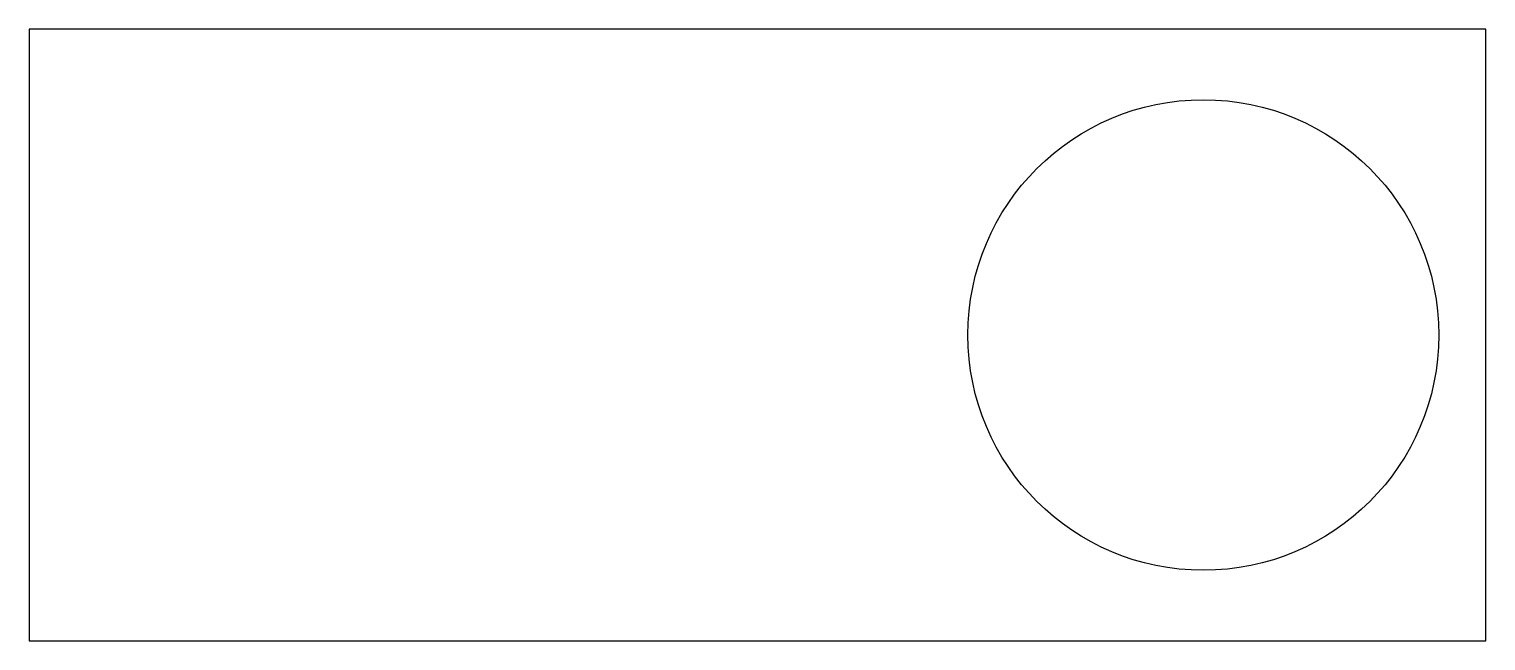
# Model space of a CAD drawing. Header units: millimetres. Extents: x 0 to 61.9, y 0 to 26.
import ezdxf

# ---------------------------------------------------------------- set-up
doc = ezdxf.new("R2010")
doc.units = ezdxf.units.MM
doc.layers.add('CUT_HOLES', color=7, linetype='Continuous')
doc.layers.add('CUT_OUTER', color=7, linetype='Continuous')

msp = doc.modelspace()

# ---------------------------------------------------------------- linework, layer by layer
at = {"layer": 'CUT_HOLES'}
msp.add_circle((49.872, 13), 10, dxfattribs=at)
at = {"layer": 'CUT_OUTER'}
msp.add_lwpolyline([(0, 0), (61.872, 0), (61.872, 26), (0, 26)], close=True, dxfattribs=at)

doc.saveas('drawing.dxf')
